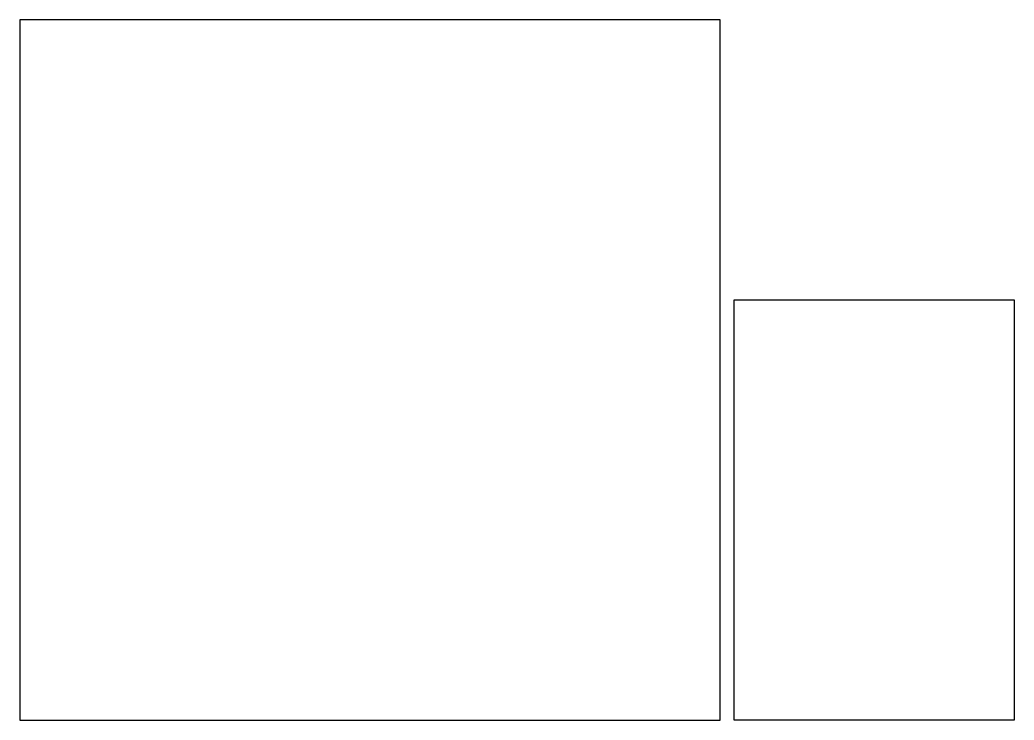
# Model space of a CAD drawing. Header units: millimetres. Extents: x 0 to 142, y 0 to 100.
import ezdxf

# ---------------------------------------------------------------- set-up
doc = ezdxf.new("R2010")
doc.units = ezdxf.units.MM

msp = doc.modelspace()

# ---------------------------------------------------------------- linework, layer by layer
at = {"color": 0}
for points in [[(0, 0), (100, 0), (100, 100), (0, 100), (0, 0)], [(102, 60), (142, 60), (142, 0), (102, 0), (102, 60)]]:
    msp.add_lwpolyline(points, dxfattribs=at)

doc.saveas('drawing.dxf')
